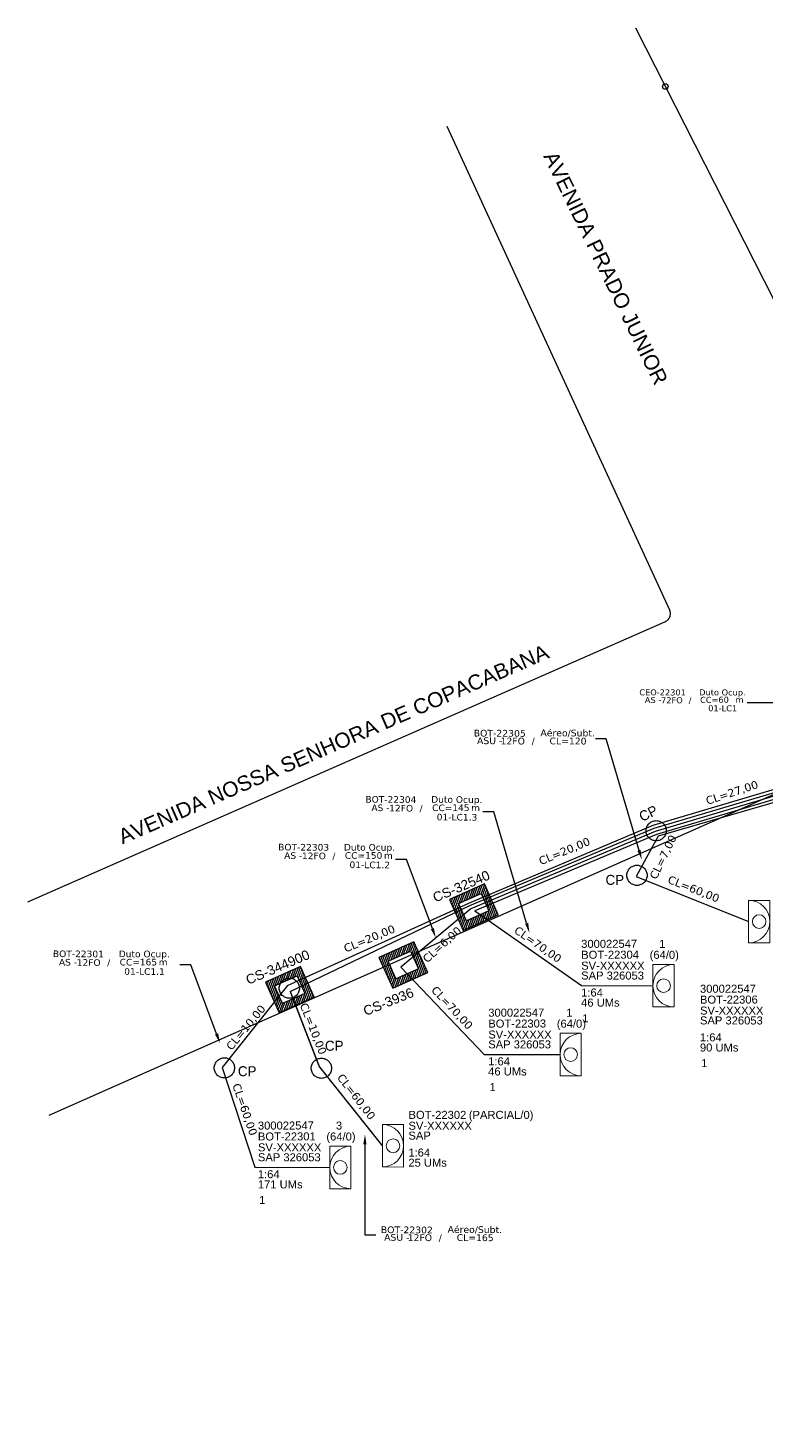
# Model space of a CAD drawing. Header units: metres. Extents: x -1286 to 424, y -500 to 94.
# Drawn here: x -895.7 to -767.7, y -372.5 to -131.2 of the extents above; entities that cross this region are included whole.
import ezdxf
from ezdxf import colors
from ezdxf.entities.mleader import LeaderData, LeaderLine
from ezdxf.enums import TextEntityAlignment as Align
from ezdxf.math import Vec2, Vec3

# ---------------------------------------------------------------- set-up
doc = ezdxf.new("R2010")
doc.units = ezdxf.units.M
doc.linetypes.add('PHANTOM2', pattern=[1.25, 0.625, -0.125, 0.125, -0.125, 0.125, -0.125])
for name, color, linetype in [('10.0-Cartográfico', 4, 'Continuous'), ('10.1-Caixas Subterrâneas', 5, 'Continuous'), ('CAP_A_INSTALAR', 1, 'Continuous'), ('CELULAS_GPON', 7, 'Continuous'), ('label_cabos', 7, 'Continuous'), ('Legenda', 1, 'Continuous'), ('LOGRADOURO', 5, 'Continuous')]:
    doc.layers.add(name, color=color, linetype=linetype)
doc.layers.add("20.0-LEGENDA DOS CDO'S", color=1, linetype='Continuous', lineweight=0)
doc.layers.add('20.1-CDO_INTERIOR', color=1, linetype='Continuous', lineweight=0)
doc.layers.add('EXTRA', color=50, linetype='Continuous', plot=False)
doc.styles.add('ARIAL', font='arial.ttf')
doc.styles.add('DIGICADE', font='arial.ttf')
doc.styles.add('siredit', font='verdana.ttf')
doc.linetypes.add('FENCELINE1', pattern='A,0.25,-0.1,[133,ltypeshp.shx,S=0.1,R=0,X=-0.1,Y=0],-0.1,1', length=1.45)

# ---------------------------------------------------------------- blocks, each defined once
blk = doc.blocks.new('DV')
at = {"linetype": 'Continuous'}
blk.add_circle((0, 0), 0.00000275, dxfattribs=at)
blk = doc.blocks.new('MHMZ')
at = {"color": 0, "linetype": 'PHANTOM2'}
blk.add_circle((0, 0), 0.0000101, dxfattribs=at)
blk = doc.blocks.new('*X74')
at = {"color": 0, "linetype": 'Continuous'}
for p, q in [((-1.25, 0.34099), (-0.49099, 1.1)), ((-1.25, 0.517767), (-0.667767, 1.1)), ((-1.25, 0.694544), (-0.844544, 1.1)), ((-1.25, 0.87132), (-1.02132, 1.1)), ((-1.25, 1.048097), (-1.198097, 1.1)), ((-0.789214, 0.625), (-0.314214, 1.1)), ((-0.612437, 0.625), (-0.137437, 1.1)), ((-0.43566, 0.625), (0.03934, 1.1)), ((-0.258883, 0.625), (0.216117, 1.1)), ((-0.082107, 0.625), (0.392893, 1.1)), ((0.09467, 0.625), (0.56967, 1.1)), ((0.271447, 0.625), (0.746447, 1.1)), ((0.448223, 0.625), (0.923223, 1.1)), ((0.625, 0.625), (1.1, 1.1)), ((0.801777, 0.625), (1.25, 1.073223)), ((-1.25, 0.164214), (-0.8035, 0.610714)), ((-1.25, -0.012563), (-0.8035, 0.433937)), ((-1.25, -0.18934), (-0.8035, 0.25716)), ((-1.25, -0.366117), (-0.8035, 0.080383)), ((0.8035, 0.449947), (1.25, 0.896447)), ((0.8035, 0.27317), (1.25, 0.71967)), ((0.8035, 0.096393), (1.25, 0.542893)), ((0.8035, -0.080383), (1.25, 0.366117)), ((0.8035, -0.25716), (1.25, 0.18934)), ((0.8035, -0.433937), (1.25, 0.012563)), ((-1.25, -0.542893), (-0.8035, -0.096393)), ((-1.25, -0.71967), (-0.8035, -0.27317)), ((-1.25, -0.896447), (-0.8035, -0.449947)), ((-1.25, -1.073223), (-0.801777, -0.625)), ((-1.1, -1.1), (-0.625, -0.625)), ((-0.923223, -1.1), (-0.448223, -0.625)), ((-0.746447, -1.1), (-0.271447, -0.625)), ((-0.56967, -1.1), (-0.09467, -0.625)), ((-0.392893, -1.1), (0.082107, -0.625)), ((-0.216117, -1.1), (0.258883, -0.625)), ((-0.03934, -1.1), (0.43566, -0.625)), ((0.137437, -1.1), (0.612437, -0.625)), ((0.314214, -1.1), (0.789214, -0.625)), ((0.49099, -1.1), (1.25, -0.34099)), ((0.667767, -1.1), (1.25, -0.517767)), ((0.8035, -0.610714), (1.25, -0.164214)), ((0.844544, -1.1), (1.25, -0.694544)), ((1.02132, -1.1), (1.25, -0.87132)), ((1.198097, -1.1), (1.25, -1.048097))]:
    blk.add_line(p, q, dxfattribs=at)
blk = doc.blocks.new('MANHOLE_MQ')
at = {"color": 0, "linetype": 'Continuous'}
for p, q in [((0.00000623, 0.00000569), (-0.00000627, 0.00000569)), ((-0.00000627, 0.00000569), (-0.00000627, -0.00000531)), ((0.00000623, -0.00000531), (0.00000623, 0.00000569)), ((-0.00000404, 0.00000331), (0.00000399, 0.00000331)), ((-0.00000404, -0.00000294), (-0.00000404, 0.00000331)), ((0.00000399, 0.00000331), (0.00000399, -0.00000294)), ((0.00000399, -0.00000294), (-0.00000404, -0.00000294)), ((0.00000399, -0.00000294), (0.00000399, -0.00000294)), ((-0.00000627, -0.00000531), (0.00000623, -0.00000531))]:
    blk.add_line(p, q, dxfattribs=at)
at = {"color": 0, "linetype": 'Continuous', "xscale": 5e-06, "yscale": 5e-06, "zscale": 1e-05}
blk.add_blockref('*X74', (-0.00000002, 0.00000019), dxfattribs=at)
blk = doc.blocks.new('CDOI_CT_DRT')
at = {"layer": '20.1-CDO_INTERIOR', "color": 0, "lineweight": 18}
blk.add_lwpolyline([(2.13, -2.13), (2.13, 2.12), (0, 2.12), (0, -2.13)], close=True, dxfattribs=at)
blk.add_circle((1.06, 0), 0.68, dxfattribs=at)
blk.add_arc((0, 0), 2.13, 269.9724, 89.9724, dxfattribs=at)
at = {"layer": "20.0-LEGENDA DOS CDO'S", "color": 0, "style": 'ARIAL'}
for tag, p in [('CDO_N', (2.61, 2.69)), ('SURVEY', (2.61, 1.6)), ('SAP', (2.61, 0.61)), ('1:XX', (2.6, -1.08)), ('UMS', (2.6, -2.09))]:
    blk.add_attdef(tag, p, '', height=0.68, rotation=359.9724, dxfattribs=at)
blk.add_attdef('FIBRAS_UTILIZADAS', text='', height=0.68, rotation=359.9724, dxfattribs=at).set_placement((10.32, 2.69), align=Align.CENTER)
blk = doc.blocks.new('Inst CB DT OCUP CFOA-SM-AS-80-TS-24')
at = {"layer": 'label_cabos', "color": 0, "style": 'siredit'}
for tag, flags, p in [('ID_ATIVIDADE', 3, (1.31, 2.67)), ('FATOR', 1, (11.56, 2.55))]:
    blk.add_attdef(tag, text='', height=1, rotation=359.69, dxfattribs=dict(at, flags=flags)).set_placement(p, align=Align.MIDDLE_CENTER)
for tag, p in [('TIPO_CABO', (1.76, 0)), ('DESTINO_CABO', (3.13, 1.26)), ('CABO', (4.69, -0.05)), ('/', (7.71, -0.05)), ('LANCE', (10.91, 0)), ('TIPO_CABO', (13.11, 1.24)), ('UND', (15.96, 0)), ('FID', (13.15, -1.41))]:
    blk.add_attdef(tag, text='', height=1, rotation=359.69, dxfattribs=at).set_placement(p, align=Align.MIDDLE_CENTER)
blk.add_attdef('QTDE', (12.43, -0.47), '', height=1, rotation=359.69, dxfattribs=at)
blk = doc.blocks.new('Inst CB DT OCUP CFOA-SM-AS-80-TS-72')
at = {"layer": 'label_cabos', "color": 0, "style": 'siredit'}
for tag, flags, p in [('ID_ATIVIDADE', 3, (1.31, 2.67)), ('FATOR', 1, (11.56, 2.55))]:
    blk.add_attdef(tag, text='', height=1, rotation=359.69, dxfattribs=dict(at, flags=flags)).set_placement(p, align=Align.MIDDLE_CENTER)
for tag, p in [('TIPO_CABO', (1.76, 0)), ('DESTINO_CABO', (3.13, 1.26)), ('CABO', (4.69, -0.05)), ('/', (7.71, -0.05)), ('LANCE', (10.91, 0)), ('TIPO_CABO', (13.11, 1.24)), ('UND', (15.96, 0)), ('FID', (13.15, -1.41))]:
    blk.add_attdef(tag, text='', height=1, rotation=359.69, dxfattribs=at).set_placement(p, align=Align.MIDDLE_CENTER)
blk.add_attdef('QTDE', (12.43, -0.47), '', height=1, rotation=359.69, dxfattribs=at)
blk = doc.blocks.new('LEGENDA DOS CABOS')
at = {"layer": 'EXTRA', "color": 0, "style": 'siredit'}
for tag, p in [('ID', (4.6, 0.97)), ('XX', (9.03, 0.97))]:
    blk.add_attdef(tag, text='', height=0.48, rotation=359.69, dxfattribs=at).set_placement(p, align=Align.MIDDLE_CENTER)
at = {"layer": 'Legenda', "color": 0, "style": 'siredit'}
for tag, p in [('TIPO_CABO', (1.31, 0)), ('CABO', (4.69, -0.05)), ('/', (6.81, -0.05)), ('METROS', (10.03, -0.05))]:
    blk.add_attdef(tag, text='', height=0.8, rotation=359.69, dxfattribs=at).set_placement(p, align=Align.MIDDLE_CENTER)

msp = doc.modelspace()

# ---------------------------------------------------------------- linework, layer by layer
at = {"layer": '10.0-Cartográfico'}
for points in [[(-790.37, -131.18), (-764.68, -181.72)], [(-805.39, -186.56), (-823.01, -148.27)], [(-895.69, -282.63), (-785.27, -234.1), (-785.12, -234.02), (-784.97, -233.92), (-784.83, -233.82), (-784.72, -233.7), (-784.6, -233.57), (-784.52, -233.43), (-784.43, -233.29), (-784.38, -233.13), (-784.34, -232.97), (-784.3, -232.82), (-784.31, -232.64), (-784.33, -232.49), (-784.35, -232.32), (-784.4, -232.16), (-784.45, -232.07), (-805.39, -186.56)], [(-695.9, -389.64), (-760.79, -264.71), (-760.96, -264.43), (-761.17, -264.16), (-761.39, -263.92), (-761.65, -263.69), (-761.94, -263.49), (-762.23, -263.32), (-762.55, -263.18), (-762.89, -263.07), (-763.23, -263), (-763.58, -262.96), (-763.94, -262.94), (-874.23, -311.75)], [(-874.23, -311.75), (-892.07, -319.64)]]:
    msp.add_lwpolyline(points, dxfattribs=at)
at = {"layer": '20.1-CDO_INTERIOR', "color": 7, "lineweight": 18}
for points in [[(-787.35, -300.85), (-787.35, -293.49), (-783.67, -293.49), (-783.66, -300.85)], [(-803.45, -312.78), (-803.46, -305.42), (-799.77, -305.41), (-799.77, -312.78)], [(-830.57, -328.59), (-830.56, -321.22), (-834.24, -321.22), (-834.25, -328.58)], [(-843.38, -332.34), (-843.38, -324.98), (-839.7, -324.98), (-839.69, -332.34)]]:
    msp.add_lwpolyline(points, close=True, dxfattribs=at)
for centre in [(-785.51, -297.17), (-801.61, -309.1), (-832.4, -324.9), (-841.54, -328.66)]:
    msp.add_circle(centre, 1.18, dxfattribs=at)
for centre, start, end in [((-783.67, -297.17), 90.0276, 270.0276), ((-799.77, -309.1), 90.0276, 270.0276), ((-834.25, -324.9), 269.9724, 89.9724), ((-839.69, -328.66), 90.0276, 270.0276)]:
    msp.add_arc(centre, 3.68, start, end, dxfattribs=at)
at = {"layer": 'CAP_A_INSTALAR', "color": 7, "linetype": 'FENCELINE1', "ltscale": 3}
for points in [[(-850.68, -297.16), (-819.26, -282.84), (-787.34, -269.36), (-753.44, -259.31), (-752.31, -252.35)], [(-850.2, -298.19), (-819.1, -283.29), (-787.12, -269.89), (-753.07, -259.76), (-752.31, -252.35)], [(-752.31, -252.35), (-752.58, -260.2), (-786.98, -270.44), (-818.93, -283.82), (-831.02, -293.95), (-816.62, -309.1), (-803.45, -309.1)], [(-752.31, -252.35), (-752.04, -260.64), (-786.74, -270.98), (-818.22, -284.22), (-799.71, -297.16), (-787.35, -297.17)], [(-752.31, -252.35), (-751.41, -261.09), (-786.44, -271.26), (-790.26, -278.23), (-770.77, -286.05), (-770.77, -286.05)], [(-850.68, -297.16), (-862.01, -311.37)], [(-862.01, -311.37), (-856.34, -328.6), (-843.38, -328.66)]]:
    msp.add_lwpolyline(points, dxfattribs=at)
at = {"layer": 'CAP_A_INSTALAR', "color": 8, "linetype": 'FENCELINE1', "ltscale": 3, "const_width": 0.26}
for points in [[(-845.18, -311.18), (-850.2, -298.19)], [(-845.18, -311.18), (-834.25, -324.9), (-834.25, -324.9)]]:
    msp.add_lwpolyline(points, dxfattribs=at)

# ---------------------------------------------------------------- block references
at = {"layer": '10.0-Cartográfico', "xscale": 173315.0100434826, "yscale": 173315.0100434826, "zscale": 173315.0100434826}
msp.add_blockref('DV', (-785.21, -141.34), dxfattribs=at)
at = {"layer": '10.1-Caixas Subterrâneas', "xscale": 173315.0100434826, "yscale": 173315.0100434826, "zscale": 173315.0100434826}
for p in [(-786.8, -270.31), (-790.12, -278.04), (-850.37, -297.6), (-861.63, -311.41), (-844.82, -311.47)]:
    msp.add_blockref('MHMZ', p, dxfattribs=at)
at = {"layer": '10.1-Caixas Subterrâneas', "color": 30, "xscale": 532070.2385973035, "yscale": 532070.2385973035, "zscale": 532070.2385973035, "rotation": 204.0747393551157}
for p in [(-818.46, -283.48), (-830.67, -293.5), (-850.34, -297.76)]:
    msp.add_blockref('MANHOLE_MQ', p, dxfattribs=at)
at = {"layer": '20.1-CDO_INTERIOR', "color": 7}
ref = msp.add_blockref('CDOI_CT_DRT', (-770.78, -286.05), dxfattribs=dict(at, xscale=1.733150100434826, yscale=1.733150100434826, zscale=1.733150100434826))
ref.add_attrib('CDO_N', 'BOT-22305', (-766.25, -281.39), dxfattribs={"layer": "20.0-LEGENDA DOS CDO'S", "color": 8, "height": 1.387, "rotation": 359.9724, "style": 'ARIAL'})
ref.add_attrib('FIBRAS_UTILIZADAS', '          (PARCIAL/0)', dxfattribs={"layer": "20.0-LEGENDA DOS CDO'S", "color": 8, "height": 1.3865, "rotation": 359.9724, "style": 'ARIAL'}).set_placement((-752.89, -281.4), align=Align.CENTER)
ref.add_attrib('SURVEY', 'SV-XXXXXX', (-766.25, -283.28), dxfattribs={"layer": "20.0-LEGENDA DOS CDO'S", "color": 8, "height": 1.387, "rotation": 359.9724, "style": 'ARIAL'})
ref.add_attrib('SAP', 'SAP', (-766.25, -284.99), dxfattribs={"layer": "20.0-LEGENDA DOS CDO'S", "color": 8, "height": 1.387, "rotation": 359.9724, "style": 'ARIAL'})
ref.add_attrib('1:XX', '1:64', (-766.26, -287.92), dxfattribs={"layer": "20.0-LEGENDA DOS CDO'S", "color": 8, "height": 1.387, "rotation": 359.9724, "style": 'ARIAL'})
ref.add_attrib('UMS', '21 UMs', (-766.26, -289.68), dxfattribs={"layer": "20.0-LEGENDA DOS CDO'S", "color": 8, "height": 1.387, "rotation": 359.9724, "style": 'ARIAL'})
at = {"layer": 'label_cabos'}
ref = msp.add_blockref('Inst CB DT OCUP CFOA-SM-AS-80-TS-72', (-788.94, -247.66), dxfattribs=dict(at, xscale=1.039890060260896, yscale=1.039890060260896, zscale=1.039890060260896, rotation=0.1315642785740555))
ref.add_attrib('DESTINO_CABO', 'CEO-22301', dxfattribs={"color": 0, "height": 1.04, "rotation": 359.8216, "style": 'siredit'}).set_placement((-785.68, -246.34), align=Align.MIDDLE_CENTER)
ref.add_attrib('CABO', '72FO', dxfattribs={"color": 0, "height": 1.04, "rotation": 359.8216, "style": 'siredit'}).set_placement((-784.07, -247.7), align=Align.MIDDLE_CENTER)
ref.add_attrib('TIPO_CABO', 'Duto Ocup.', dxfattribs={"color": 0, "height": 1.04, "rotation": 359.8216, "style": 'siredit'}).set_placement((-775.31, -246.34), align=Align.MIDDLE_CENTER)
ref.add_attrib('/', '/', dxfattribs={"color": 0, "height": 1.04, "rotation": 359.8216, "style": 'siredit'}).set_placement((-780.92, -247.7), align=Align.MIDDLE_CENTER)
ref.add_attrib('TIPO_CABO', 'AS - ', dxfattribs={"color": 0, "height": 1.04, "rotation": 359.8216, "style": 'siredit'}).set_placement((-787.11, -247.66), align=Align.MIDDLE_CENTER)
ref.add_attrib('FID', '01-LC1', dxfattribs={"color": 0, "height": 1.04, "rotation": 359.8216, "style": 'siredit'}).set_placement((-775.26, -249.1), align=Align.MIDDLE_CENTER)
ref.add_attrib('LANCE', 'CC=', dxfattribs={"color": 0, "height": 1.04, "rotation": 359.8216, "style": 'siredit'}).set_placement((-777.59, -247.63), align=Align.MIDDLE_CENTER)
ref.add_attrib('QTDE', '60', (-776.01, -248.12), dxfattribs={"color": 0, "height": 1.04, "rotation": 359.8216, "style": 'siredit'})
ref.add_attrib('UND', 'm', dxfattribs={"color": 0, "height": 1.04, "rotation": 359.8216, "style": 'siredit'}).set_placement((-772.34, -247.62), align=Align.MIDDLE_CENTER)
at = {"layer": 'label_cabos', "color": 0, "lineweight": 0}
ref = msp.add_blockref('LEGENDA DOS CABOS', (-818.85, -255.33), dxfattribs=dict(at, xscale=1.169188942951612, yscale=1.169188942951612, zscale=1.169188942951612))
ref.add_attrib('ID', 'BOT-22305', dxfattribs={"color": 0, "height": 1.169, "rotation": 359.69, "style": 'siredit'}).set_placement((-813.9, -253.42), align=Align.MIDDLE_CENTER)
ref.add_attrib('CABO', '12FO', dxfattribs={"color": 0, "height": 1.169, "rotation": 359.69, "style": 'siredit'}).set_placement((-811.65, -254.77), align=Align.MIDDLE_CENTER)
ref.add_attrib('METROS', 'CL=120', dxfattribs={"color": 0, "height": 1.169, "rotation": 359.69, "style": 'siredit'}).set_placement((-802.07, -254.77), align=Align.MIDDLE_CENTER)
ref.add_attrib('XX', 'Aéreo/Subt.', dxfattribs={"color": 0, "height": 1.1692, "rotation": 359.69, "style": 'siredit'}).set_placement((-802.13, -253.37), align=Align.MIDDLE_CENTER)
ref.add_attrib('/', '/', dxfattribs={"color": 0, "height": 1.17, "rotation": 359.69, "style": 'siredit'}).set_placement((-808.11, -254.77), align=Align.MIDDLE_CENTER)
ref.add_attrib('TIPO_CABO', 'ASU -', dxfattribs={"color": 0, "height": 1.169, "rotation": 359.69, "style": 'siredit'}).set_placement((-815.65, -254.72), align=Align.MIDDLE_CENTER)
ref = msp.add_blockref('Inst CB DT OCUP CFOA-SM-AS-80-TS-24', (-836.35, -266.34), dxfattribs=dict(at, xscale=1.143879066286985, yscale=1.143879066286985, zscale=1.143879066286985))
ref.add_attrib('DESTINO_CABO', 'BOT-22304', dxfattribs={"color": 0, "height": 1.144, "rotation": 359.69, "style": 'siredit'}).set_placement((-832.77, -264.89), align=Align.MIDDLE_CENTER)
ref.add_attrib('CABO', '12FO', dxfattribs={"color": 0, "height": 1.144, "rotation": 359.69, "style": 'siredit'}).set_placement((-830.99, -266.4), align=Align.MIDDLE_CENTER)
ref.add_attrib('TIPO_CABO', 'Duto Ocup.', dxfattribs={"color": 0, "height": 1.144, "rotation": 359.69, "style": 'siredit'}).set_placement((-821.35, -264.91), align=Align.MIDDLE_CENTER)
ref.add_attrib('/', '/', dxfattribs={"color": 0, "height": 1.14, "rotation": 359.69, "style": 'siredit'}).set_placement((-827.53, -266.4), align=Align.MIDDLE_CENTER)
ref.add_attrib('TIPO_CABO', 'AS - ', dxfattribs={"color": 0, "height": 1.144, "rotation": 359.69, "style": 'siredit'}).set_placement((-834.33, -266.34), align=Align.MIDDLE_CENTER)
ref.add_attrib('FID', '01-LC1.3', dxfattribs={"color": 0, "height": 1.144, "rotation": 359.69, "style": 'siredit'}).set_placement((-821.31, -267.96), align=Align.MIDDLE_CENTER)
ref.add_attrib('LANCE', 'CC=', dxfattribs={"color": 0, "height": 1.144, "rotation": 359.69, "style": 'siredit'}).set_placement((-823.87, -266.34), align=Align.MIDDLE_CENTER)
ref.add_attrib('QTDE', '145', (-822.13, -266.88), dxfattribs={"color": 0, "height": 1.144, "rotation": 359.69, "style": 'siredit'})
ref.add_attrib('UND', 'm', dxfattribs={"color": 0, "height": 1.14, "rotation": 359.69, "style": 'siredit'}).set_placement((-818.09, -266.34), align=Align.MIDDLE_CENTER)
ref = msp.add_blockref('Inst CB DT OCUP CFOA-SM-AS-80-TS-24', (-851.47, -274.61), dxfattribs=dict(at, xscale=1.143879066286985, yscale=1.143879066286985, zscale=1.143879066286985))
ref.add_attrib('DESTINO_CABO', 'BOT-22303', dxfattribs={"color": 0, "height": 1.144, "rotation": 359.69, "style": 'siredit'}).set_placement((-847.89, -273.17), align=Align.MIDDLE_CENTER)
ref.add_attrib('CABO', '12FO', dxfattribs={"color": 0, "height": 1.144, "rotation": 359.69, "style": 'siredit'}).set_placement((-846.11, -274.67), align=Align.MIDDLE_CENTER)
ref.add_attrib('TIPO_CABO', 'Duto Ocup.', dxfattribs={"color": 0, "height": 1.144, "rotation": 359.69, "style": 'siredit'}).set_placement((-836.48, -273.19), align=Align.MIDDLE_CENTER)
ref.add_attrib('/', '/', dxfattribs={"color": 0, "height": 1.14, "rotation": 359.69, "style": 'siredit'}).set_placement((-842.65, -274.67), align=Align.MIDDLE_CENTER)
ref.add_attrib('TIPO_CABO', 'AS - ', dxfattribs={"color": 0, "height": 1.144, "rotation": 359.69, "style": 'siredit'}).set_placement((-849.45, -274.62), align=Align.MIDDLE_CENTER)
ref.add_attrib('FID', '01-LC1.2', dxfattribs={"color": 0, "height": 1.144, "rotation": 359.69, "style": 'siredit'}).set_placement((-836.43, -276.23), align=Align.MIDDLE_CENTER)
ref.add_attrib('LANCE', 'CC=', dxfattribs={"color": 0, "height": 1.144, "rotation": 359.69, "style": 'siredit'}).set_placement((-838.99, -274.61), align=Align.MIDDLE_CENTER)
ref.add_attrib('QTDE', '150', (-837.25, -275.16), dxfattribs={"color": 0, "height": 1.144, "rotation": 359.69, "style": 'siredit'})
ref.add_attrib('UND', 'm', dxfattribs={"color": 0, "height": 1.14, "rotation": 359.69, "style": 'siredit'}).set_placement((-833.21, -274.61), align=Align.MIDDLE_CENTER)
ref = msp.add_blockref('Inst CB DT OCUP CFOA-SM-AS-80-TS-24', (-890.51, -293.09), dxfattribs=dict(at, xscale=1.143879066286985, yscale=1.143879066286985, zscale=1.143879066286985))
ref.add_attrib('DESTINO_CABO', 'BOT-22301', dxfattribs={"color": 0, "height": 1.144, "rotation": 359.69, "style": 'siredit'}).set_placement((-886.93, -291.65), align=Align.MIDDLE_CENTER)
ref.add_attrib('CABO', '12FO', dxfattribs={"color": 0, "height": 1.144, "rotation": 359.69, "style": 'siredit'}).set_placement((-885.15, -293.15), align=Align.MIDDLE_CENTER)
ref.add_attrib('TIPO_CABO', 'Duto Ocup.', dxfattribs={"color": 0, "height": 1.144, "rotation": 359.69, "style": 'siredit'}).set_placement((-875.51, -291.67), align=Align.MIDDLE_CENTER)
ref.add_attrib('/', '/', dxfattribs={"color": 0, "height": 1.14, "rotation": 359.69, "style": 'siredit'}).set_placement((-881.68, -293.15), align=Align.MIDDLE_CENTER)
ref.add_attrib('TIPO_CABO', 'AS - ', dxfattribs={"color": 0, "height": 1.144, "rotation": 359.69, "style": 'siredit'}).set_placement((-888.49, -293.1), align=Align.MIDDLE_CENTER)
ref.add_attrib('FID', '01-LC1.1', dxfattribs={"color": 0, "height": 1.144, "rotation": 359.69, "style": 'siredit'}).set_placement((-875.47, -294.71), align=Align.MIDDLE_CENTER)
ref.add_attrib('LANCE', 'CC=', dxfattribs={"color": 0, "height": 1.144, "rotation": 359.69, "style": 'siredit'}).set_placement((-878.03, -293.09), align=Align.MIDDLE_CENTER)
ref.add_attrib('QTDE', '165', (-876.29, -293.64), dxfattribs={"color": 0, "height": 1.144, "rotation": 359.69, "style": 'siredit'})
ref.add_attrib('UND', 'm', dxfattribs={"color": 0, "height": 1.14, "rotation": 359.69, "style": 'siredit'}).set_placement((-872.25, -293.09), align=Align.MIDDLE_CENTER)
ref = msp.add_blockref('LEGENDA DOS CABOS', (-834.95, -341.39), dxfattribs=dict(at, xscale=1.169188942951612, yscale=1.169188942951612, zscale=1.169188942951612))
ref.add_attrib('ID', 'BOT-22302', dxfattribs={"color": 0, "height": 1.169, "rotation": 359.69, "style": 'siredit'}).set_placement((-830, -339.48), align=Align.MIDDLE_CENTER)
ref.add_attrib('CABO', '12FO', dxfattribs={"color": 0, "height": 1.169, "rotation": 359.69, "style": 'siredit'}).set_placement((-827.75, -340.83), align=Align.MIDDLE_CENTER)
ref.add_attrib('METROS', 'CL=165', dxfattribs={"color": 0, "height": 1.169, "rotation": 359.69, "style": 'siredit'}).set_placement((-818.16, -340.83), align=Align.MIDDLE_CENTER)
ref.add_attrib('XX', 'Aéreo/Subt.', dxfattribs={"color": 0, "height": 1.1692, "rotation": 359.69, "style": 'siredit'}).set_placement((-818.22, -339.43), align=Align.MIDDLE_CENTER)
ref.add_attrib('/', '/', dxfattribs={"color": 0, "height": 1.17, "rotation": 359.69, "style": 'siredit'}).set_placement((-824.21, -340.83), align=Align.MIDDLE_CENTER)
ref.add_attrib('TIPO_CABO', 'ASU -', dxfattribs={"color": 0, "height": 1.169, "rotation": 359.69, "style": 'siredit'}).set_placement((-831.75, -340.78), align=Align.MIDDLE_CENTER)

# ---------------------------------------------------------------- texts
at = {"layer": '10.1-Caixas Subterrâneas'}
msp.add_text('CP', height=1.733, rotation=26.1012, dxfattribs=at).set_placement((-789.22, -268.79))
at = {"layer": '10.1-Caixas Subterrâneas', "color": 30, "style": 'ARIAL'}
for s, rotation, p in [('CS-32540', 23.1488, (-825.06, -282.76)), ('CS-344900', 23.1488, (-857.47, -297.03)), ('CS-3936', 21.9459, (-837.14, -302.42))]:
    msp.add_text(s, height=1.664, rotation=rotation, dxfattribs=at).set_placement(p)
at = {"layer": '10.1-Caixas Subterrâneas'}
for p in [(-795.57, -279.69), (-844.2, -308.44), (-859.29, -312.85)]:
    msp.add_text('CP', height=1.733, dxfattribs=at).set_placement(p)
at = {"layer": "20.0-LEGENDA DOS CDO'S", "color": 7}
for s, height, rotation, style, p in [('300022547', 1.387, 0.118, 'ARIAL', (-799.79, -290.61)), ('1', 1.39, 0.118, 'ARIAL', (-786.27, -290.61)), ('BOT-22304', 1.387, 0.118, 'ARIAL', (-799.79, -292.5)), ('SV-XXXXXX', 1.387, 359.9724, 'ARIAL', (-799.79, -294.39)), ('SAP 326053', 1.387, 359.9724, 'ARIAL', (-799.79, -296.1)), ('1:64', 1.387, 359.9724, 'ARIAL', (-799.8, -299.04)), ('300022547', 1.387, 0.118, 'ARIAL', (-779.2, -298.39)), ('BOT-22306', 1.387, 0.118, 'ARIAL', (-779.2, -300.28)), ('300022547', 1.387, 0.118, 'ARIAL', (-815.89, -302.54)), ('1', 1.39, 0.118, 'ARIAL', (-802.37, -302.54)), ('46 UMs', 1.387, 359.9724, 'ARIAL', (-799.8, -300.79)), ('SV-XXXXXX', 1.387, 359.9724, 'ARIAL', (-779.19, -302.17)), ('BOT-22303', 1.387, 0.118, 'ARIAL', (-815.89, -304.43)), ('1', 1.39, 0.118, 'DIGICADE', (-799.59, -303.51)), ('SAP 326053', 1.387, 359.9724, 'ARIAL', (-779.2, -303.88)), ('SV-XXXXXX', 1.387, 359.9724, 'ARIAL', (-815.89, -306.32)), ('1:64', 1.387, 359.9724, 'ARIAL', (-779.21, -306.81)), ('SAP 326053', 1.387, 359.9724, 'ARIAL', (-815.9, -308.03)), ('90 UMs', 1.387, 359.9724, 'ARIAL', (-779.21, -308.57)), ('1:64', 1.387, 359.9724, 'ARIAL', (-815.91, -310.97)), ('1', 1.39, 0.118, 'DIGICADE', (-779, -311.28)), ('46 UMs', 1.387, 359.9724, 'ARIAL', (-815.91, -312.72)), ('1', 1.39, 0.118, 'DIGICADE', (-815.69, -315.44)), ('300022547', 1.387, 0.118, 'ARIAL', (-855.82, -322.1)), ('3', 1.39, 0.118, 'ARIAL', (-842.3, -322.1)), ('SV-XXXXXX', 1.387, 359.9724, 'ARIAL', (-829.72, -322.13)), ('BOT-22302', 1.387, 359.9724, 'ARIAL', (-829.72, -320.24)), ('BOT-22301', 1.387, 0.118, 'ARIAL', (-855.82, -323.99)), ('SAP', 1.387, 359.9724, 'ARIAL', (-829.73, -323.84)), ('SV-XXXXXX', 1.387, 359.9724, 'ARIAL', (-855.81, -325.88)), ('1:64', 1.387, 359.9724, 'ARIAL', (-829.74, -326.77)), ('SAP 326053', 1.387, 359.9724, 'ARIAL', (-855.82, -327.59)), ('25 UMs', 1.387, 359.9724, 'ARIAL', (-829.74, -328.53)), ('1:64', 1.387, 359.9724, 'ARIAL', (-855.83, -330.53)), ('171 UMs', 1.387, 359.9724, 'ARIAL', (-855.83, -332.29)), ('1', 1.39, 0.118, 'DIGICADE', (-855.62, -335))]:
    msp.add_text(s, height=height, rotation=rotation, dxfattribs=dict(at, style=style)).set_placement(p)
at = {"layer": "20.0-LEGENDA DOS CDO'S", "color": 7, "style": 'ARIAL'}
for s, height, p in [('(64/0)', 1.387, (-785.39, -292.51)), ('(64/0)', 1.387, (-801.49, -304.44)), ('          (PARCIAL/0)', 1.3865, (-816.36, -320.24)), ('(64/0)', 1.387, (-841.42, -324))]:
    msp.add_text(s, height=height, rotation=359.9724, dxfattribs=at).set_placement(p, align=Align.CENTER)
at = {"layer": 'CELULAS_GPON', "style": 'siredit'}
for s, rotation, p in [('CL=27,00', 18.4083, (-777.91, -265.84)), ('CL=20,00', 22.5548, (-806.78, -276.29)), ('CL=7,00', 64.3243, (-786.76, -278.87)), ('CL=60,00', 338.3217, (-784.93, -279.3)), ('CL=20,00', 22.5548, (-840.59, -291.44)), ('CL=6,00', 42.1931, (-826.49, -293.31)), ('CL=70,00', 325.202, (-811.55, -287.89)), ('CL=70,00', 313.1663, (-825.89, -298.02)), ('CL=10,00', 50.3892, (-860.39, -308.47)), ('CL=10,00', 291.5605, (-848.59, -300.48)), ('CL=60,00', 307.7641, (-842.19, -313.1)), ('CL=60,00', 289.1554, (-860.27, -314.38))]:
    msp.add_text(s, height=1.387, rotation=rotation, dxfattribs=at).set_placement(p)
at = {"layer": 'LOGRADOURO', "style": 'ARIAL'}
for s, rotation, p in [('AVENIDA PRADO JUNIOR', 295.9203, (-806.39, -153.41)), ('AVENIDA NOSSA SENHORA DE COPACABANA', 23.5964, (-879.29, -272.69))]:
    msp.add_text(s, height=2.5997, rotation=rotation, dxfattribs=at).set_placement(p)

# ---------------------------------------------------------------- leaders
ml = msp.add_multileader_mtext('Standard')
ml.set_content('', color=256)
ml.set_leader_properties()
ml.build(insert=Vec2(0, 0))
ml.multileader.update_dxf_attribs({"arrow_head_size": 1.73})
ctx = ml.context
ctx.base_point, ctx.char_height, ctx.arrow_head_size, ctx.landing_gap_size, ctx.plane_origin = Vec3(-777.97, -248.16), 6.93, 1.73, 3.47, Vec3(-758.85, -248.16)
ctx.text_align_type = 2
notes = []
notes.append((ctx, [(0, (1, 1, 0), (-770.36, -248.16), (-1, 0), 0.682, [(0, [(-761.4, -248.14)], 0, [])])]))
ctx.mtext.insert, ctx.mtext.alignment, ctx.mtext.flow_direction = Vec3(-774.51, -244.7), 3, 5
ml = msp.add_multileader_mtext('Standard')
ml.set_content('', color=256)
ml.set_leader_properties()
ml.build(insert=Vec2(0, 0))
ml.multileader.update_dxf_attribs({"arrow_head_size": 1.73})
ctx = ml.context
ctx.base_point, ctx.char_height, ctx.arrow_head_size, ctx.landing_gap_size, ctx.plane_origin, ctx.plane_x_axis, ctx.plane_y_axis = Vec3(-797.33, -254.38), 6.93, 1.73, 3.47, Vec3(-795.45, -271.79), Vec3(-1, 0), Vec3(0, -1)
notes.append((ctx, [(0, (1, 1, 0), (-795.45, -254.38), (-1, 0), 1.88, [(0, [(-789.27, -275.37)], 0, [])])]))
ctx.mtext.insert, ctx.mtext.text_direction, ctx.mtext.rotation, ctx.mtext.flow_direction = Vec3(-800.79, -257.84), Vec3(-1, 0), 3.141593, 5
ml = msp.add_multileader_mtext('Standard')
ml.set_content('', color=256)
ml.set_leader_properties()
ml.build(insert=Vec2(0, 0))
ml.multileader.update_dxf_attribs({"arrow_head_size": 1.73})
ctx = ml.context
ctx.base_point, ctx.char_height, ctx.arrow_head_size, ctx.landing_gap_size, ctx.plane_origin, ctx.plane_x_axis, ctx.plane_y_axis = Vec3(-816.83, -267.02), 6.93, 1.73, 3.47, Vec3(-814.95, -284.43), Vec3(-1, 0), Vec3(0, -1)
notes.append((ctx, [(0, (1, 1, 0), (-814.95, -267.02), (-1, 0), 1.88, [(0, [(-808.76, -288.01)], 0, [])])]))
ctx.mtext.insert, ctx.mtext.text_direction, ctx.mtext.rotation, ctx.mtext.flow_direction = Vec3(-820.29, -270.48), Vec3(-1, 0), 3.141593, 5
ml = msp.add_multileader_mtext('Standard')
ml.set_content('', color=256)
ml.set_leader_properties()
ml.build(insert=Vec2(0, 0))
ml.multileader.update_dxf_attribs({"arrow_head_size": 1.73})
ctx = ml.context
ctx.base_point, ctx.char_height, ctx.arrow_head_size, ctx.landing_gap_size, ctx.plane_origin, ctx.plane_x_axis, ctx.plane_y_axis = Vec3(-831.95, -275.29), 6.93, 1.73, 3.47, Vec3(-830.07, -292.7), Vec3(-1, 0), Vec3(0, -1)
notes.append((ctx, [(0, (1, 1, 0), (-830.07, -275.29), (-1, 0), 1.88, [(0, [(-824.98, -288.89)], 0, [])])]))
ctx.mtext.insert, ctx.mtext.text_direction, ctx.mtext.rotation, ctx.mtext.flow_direction = Vec3(-835.42, -278.76), Vec3(-1, 0), 3.141593, 5
ml = msp.add_multileader_mtext('Standard')
ml.set_content('', color=256)
ml.set_leader_properties()
ml.build(insert=Vec2(0, 0))
ml.multileader.update_dxf_attribs({"arrow_head_size": 1.73})
ctx = ml.context
ctx.base_point, ctx.char_height, ctx.arrow_head_size, ctx.landing_gap_size, ctx.plane_origin, ctx.plane_x_axis, ctx.plane_y_axis = Vec3(-869.35, -293.54), 6.93, 1.73, 3.47, Vec3(-867.47, -310.95), Vec3(-1, 0), Vec3(0, -1)
notes.append((ctx, [(0, (1, 1, 0), (-867.47, -293.54), (-1, 0), 1.88, [(0, [(-862.38, -307.13)], 0, [])])]))
ctx.mtext.insert, ctx.mtext.text_direction, ctx.mtext.rotation, ctx.mtext.flow_direction = Vec3(-872.82, -297.01), Vec3(-1, 0), 3.141593, 5
ml = msp.add_multileader_mtext('Standard')
ml.set_content('', color=256)
ml.set_leader_properties()
ml.build(insert=Vec2(0, 0))
ml.multileader.update_dxf_attribs({"arrow_head_size": 1.73})
ctx = ml.context
ctx.base_point, ctx.char_height, ctx.arrow_head_size, ctx.landing_gap_size, ctx.plane_origin = Vec3(-835.39, -340.34), 6.93, 1.73, 3.47, Vec3(-837.27, -322.93)
notes.append((ctx, [(0, (1, 1, 0), (-837.27, -340.34), (1, 0), 1.88, [(0, [(-837.27, -322.93)], 0, [])])]))
ctx.mtext.insert, ctx.mtext.flow_direction = Vec3(-831.92, -336.87), 5
for ctx, leaders in notes:
    for number, flags, end, landing, length, lines in leaders:
        leader = LeaderData()
        leader.index, (leader.has_last_leader_line, leader.has_dogleg_vector, leader.attachment_direction) = number, flags
        leader.last_leader_point, leader.dogleg_vector, leader.dogleg_length = Vec3(end), Vec3(landing), length
        for number, points, colour, breaks in lines:
            line = LeaderLine()
            line.index, line.vertices, line.color, line.breaks = number, Vec3.list(points), colors.encode_raw_color(colour), breaks
            leader.lines.append(line)
        ctx.leaders.append(leader)

doc.saveas('drawing.dxf')
